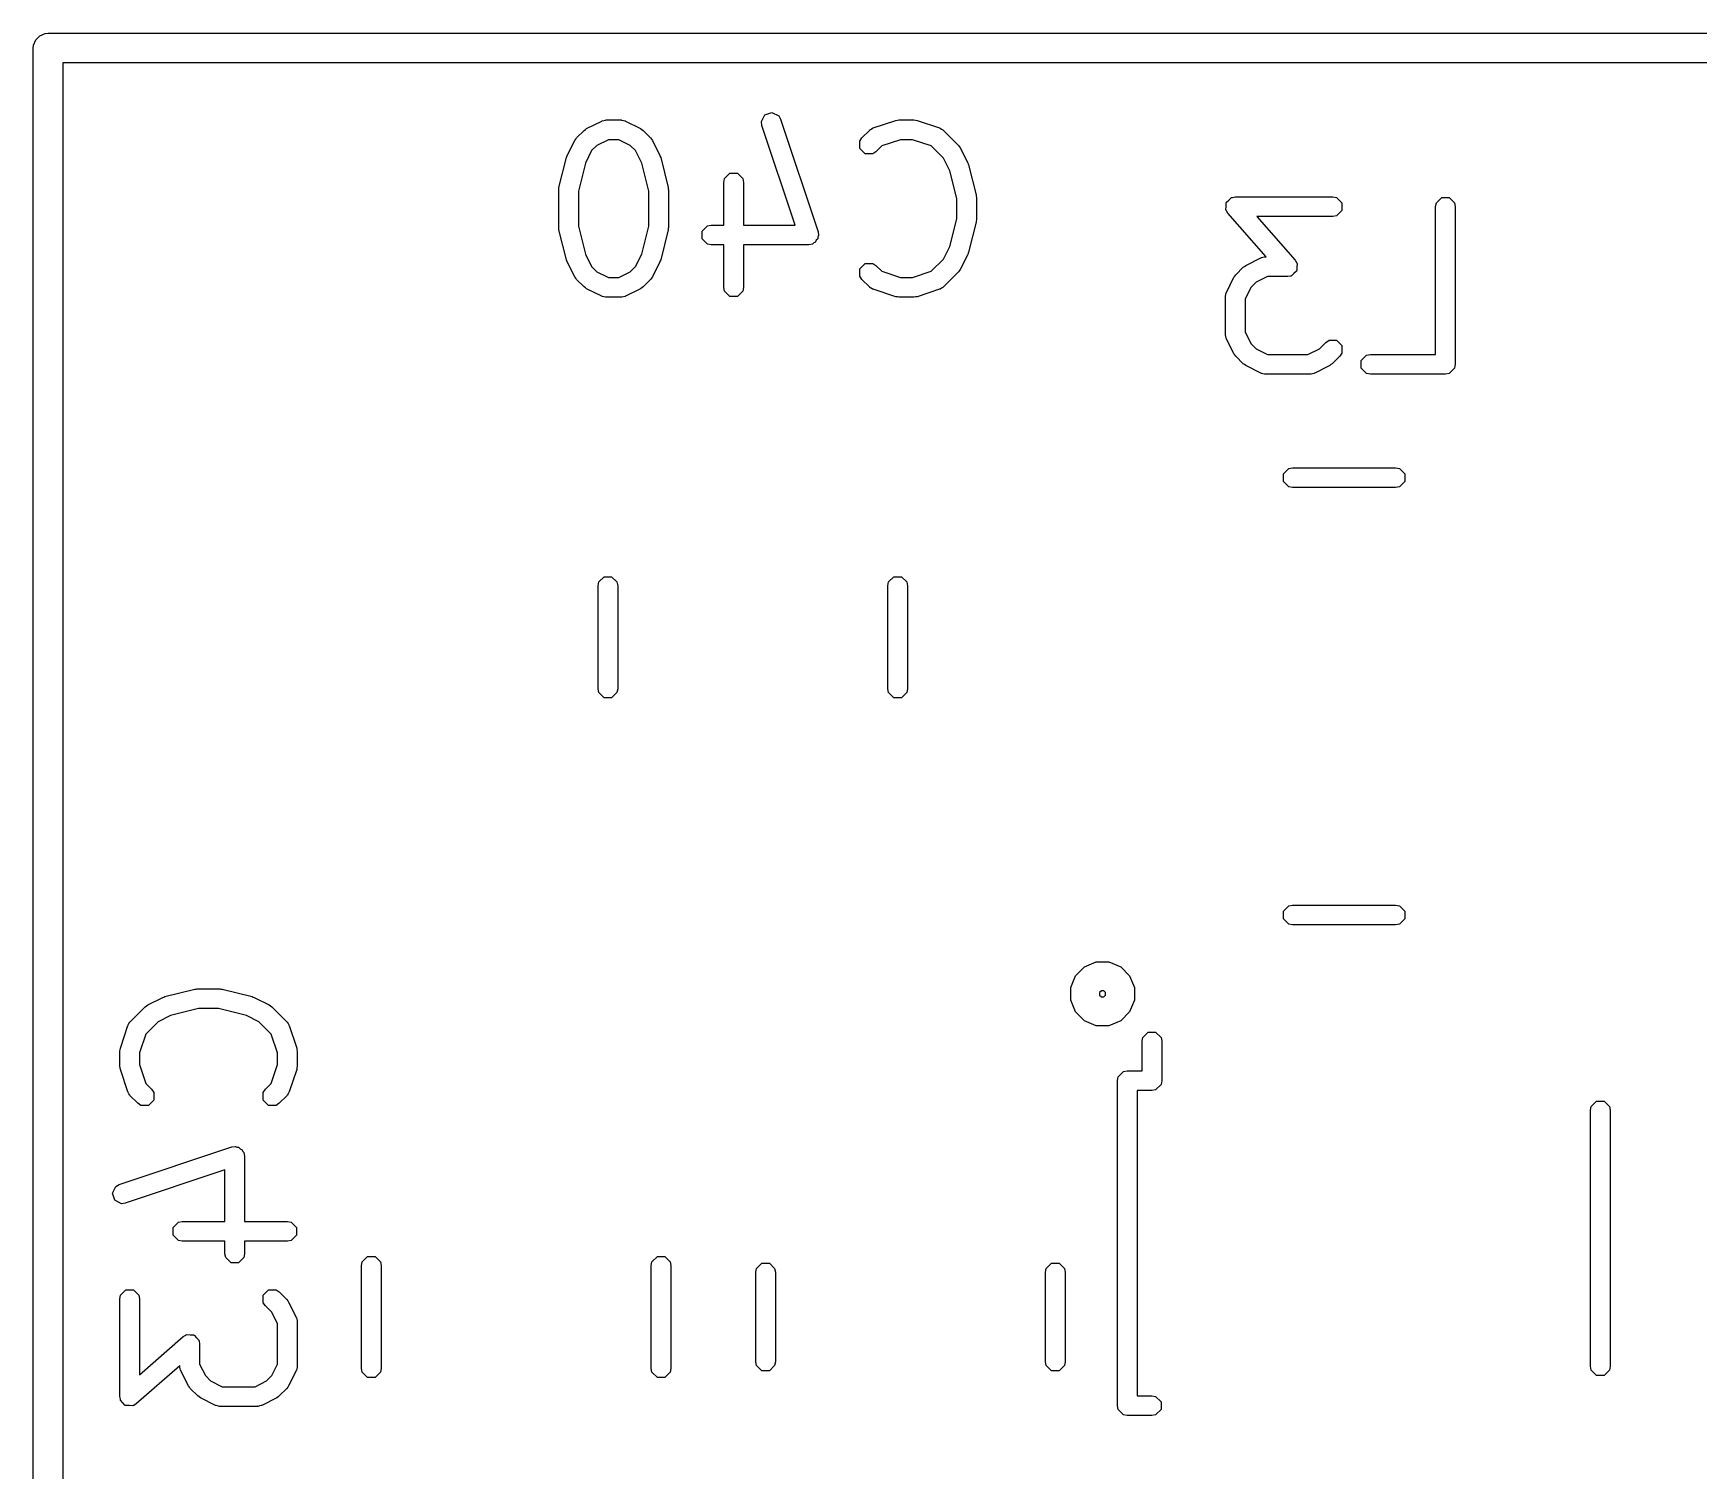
# Model space of a CAD drawing. Header units: inches. Extents: x 0.38 to 5.39, y 0.12 to 3.22.
# Drawn here: x 1.5172 to 1.8498, y 2.7473 to 3.0345 of the extents above; entities that cross this region are included whole.
import ezdxf

# ---------------------------------------------------------------- set-up
doc = ezdxf.new("R2010")
doc.units = ezdxf.units.IN
doc.header["$MEASUREMENT"] = 0
doc.layers.add('BLACK', color=250, linetype='CONTINUOUS')

msp = doc.modelspace()

# ---------------------------------------------------------------- linework, layer by layer
at = {"layer": 'BLACK', "linetype": 'CONTINUOUS'}
for p, q in [((1.51766, 3.03318), (1.51848, 3.03399)), ((1.51848, 3.03399), (1.51954, 3.03443)), ((1.51954, 3.03443), (1.52012, 3.03449)), ((1.52012, 3.03449), (2.11264, 3.03449)), ((1.51717, 3.03154), (1.51722, 3.03211)), ((1.51717, 2.5335), (1.51717, 3.03154)), ((1.51722, 3.03211), (1.51766, 3.03318)), ((1.52307, 3.02858), (1.52307, 2.53646)), ((2.10969, 3.02858), (1.52307, 3.02858)), ((1.63082, 3.01702), (1.63113, 3.01708)), ((1.63113, 3.01708), (1.63143, 3.01716)), ((1.63143, 3.01716), (1.63148, 3.01715)), ((1.63148, 3.01715), (1.63157, 3.01717)), ((1.63157, 3.01717), (1.63457, 3.01717)), ((1.63457, 3.01717), (1.63467, 3.01715)), ((1.63467, 3.01715), (1.63471, 3.01716)), ((1.63471, 3.01716), (1.63502, 3.01708)), ((1.63502, 3.01708), (1.63533, 3.01702)), ((1.66261, 3.01684), (1.66328, 3.01819)), ((1.66328, 3.01819), (1.66471, 3.01866)), ((1.66471, 3.01866), (1.66606, 3.01799)), ((1.66606, 3.01799), (1.66644, 3.01732)), ((1.66644, 3.01732), (1.67394, 2.99483)), ((1.68494, 3.01557), (1.68944, 3.01707)), ((1.68944, 3.01707), (1.68976, 3.01711)), ((1.68976, 3.01711), (1.69007, 3.01717)), ((1.69007, 3.01717), (1.69307, 3.01717)), ((1.69307, 3.01717), (1.69337, 3.01711)), ((1.69337, 3.01711), (1.69369, 3.01707)), ((1.69369, 3.01707), (1.69819, 3.01557)), ((1.62568, 3.01359), (1.62718, 3.01509)), ((1.62718, 3.01509), (1.62744, 3.01527)), ((1.62744, 3.01527), (1.62769, 3.01546)), ((1.62769, 3.01546), (1.63069, 3.01696)), ((1.63069, 3.01696), (1.63079, 3.01699)), ((1.63079, 3.01699), (1.63082, 3.01702)), ((1.63533, 3.01702), (1.63536, 3.01699)), ((1.63536, 3.01699), (1.63545, 3.01696)), ((1.63545, 3.01696), (1.63845, 3.01546)), ((1.63845, 3.01546), (1.6387, 3.01527)), ((1.6387, 3.01527), (1.63896, 3.01509)), ((1.63896, 3.01509), (1.64046, 3.01359)), ((1.6627, 3.01608), (1.66261, 3.01684)), ((1.66934, 2.99617), (1.6627, 3.01608)), ((1.68267, 3.01359), (1.68417, 3.01509)), ((1.68417, 3.01509), (1.68426, 3.01515)), ((1.68426, 3.01515), (1.68428, 3.01519)), ((1.68428, 3.01519), (1.68455, 3.01534)), ((1.68455, 3.01534), (1.68481, 3.01552)), ((1.68481, 3.01552), (1.68486, 3.01552)), ((1.68486, 3.01552), (1.68494, 3.01557)), ((1.69819, 3.01557), (1.69827, 3.01552)), ((1.69827, 3.01552), (1.69832, 3.01552)), ((1.69832, 3.01552), (1.69858, 3.01534)), ((1.69858, 3.01534), (1.69885, 3.01519)), ((1.69885, 3.01519), (1.69887, 3.01515)), ((1.69887, 3.01515), (1.69896, 3.01509)), ((1.69896, 3.01509), (1.70196, 3.01209)), ((1.62381, 3.01008), (1.62531, 3.01308)), ((1.62531, 3.01308), (1.62551, 3.01333)), ((1.62551, 3.01333), (1.62568, 3.01359)), ((1.62869, 3.01104), (1.62743, 3.00851)), ((1.62974, 3.01208), (1.62869, 3.01104)), ((1.63204, 3.01323), (1.62974, 3.01208)), ((1.63411, 3.01323), (1.63204, 3.01323)), ((1.63641, 3.01208), (1.63411, 3.01323)), ((1.63745, 3.01104), (1.63641, 3.01208)), ((1.63871, 3.00851), (1.63745, 3.01104)), ((1.64046, 3.01359), (1.64064, 3.01333)), ((1.64064, 3.01333), (1.64083, 3.01308)), ((1.64083, 3.01308), (1.64233, 3.01008)), ((1.68225, 3.01295), (1.68267, 3.01359)), ((1.68225, 3.01145), (1.68225, 3.01295)), ((1.68331, 3.01038), (1.68225, 3.01145)), ((1.68546, 3.01081), (1.68482, 3.01038)), ((1.68663, 3.01198), (1.68546, 3.01081)), ((1.69039, 3.01323), (1.68663, 3.01198)), ((1.69275, 3.01323), (1.69039, 3.01323)), ((1.6965, 3.01198), (1.69275, 3.01323)), ((1.69895, 3.00954), (1.6965, 3.01198)), ((1.70196, 3.01209), (1.70213, 3.01183)), ((1.70213, 3.01183), (1.70232, 3.01158)), ((1.70232, 3.01158), (1.70382, 3.00858)), ((1.62216, 3.00368), (1.62366, 3.00968)), ((1.62366, 3.00968), (1.62376, 3.00987)), ((1.62376, 3.00987), (1.62381, 3.01008)), ((1.62743, 3.00851), (1.62604, 3.00296)), ((1.6401, 3.00296), (1.63871, 3.00851)), ((1.64233, 3.01008), (1.64239, 3.00987)), ((1.64239, 3.00987), (1.64248, 3.00968)), ((1.64248, 3.00968), (1.64398, 3.00368)), ((1.68482, 3.01038), (1.68331, 3.01038)), ((1.70021, 3.00701), (1.69895, 3.00954)), ((1.70382, 3.00858), (1.70388, 3.00837)), ((1.70388, 3.00837), (1.70397, 3.00818)), ((1.70397, 3.00818), (1.70547, 3.00218)), ((1.6551, 3.0047), (1.65525, 3.00546)), ((1.6551, 2.99617), (1.6551, 3.0047)), ((1.65525, 3.00546), (1.65632, 3.00652)), ((1.65632, 3.00652), (1.65782, 3.00652)), ((1.65782, 3.00652), (1.65889, 3.00546)), ((1.65889, 3.00546), (1.65904, 3.0047)), ((1.65904, 3.0047), (1.65904, 2.99617)), ((1.7016, 3.00146), (1.70021, 3.00701)), ((1.62211, 3.0032), (1.62215, 3.00344)), ((1.62211, 2.9957), (1.62211, 3.0032)), ((1.62215, 3.00344), (1.62216, 3.00368)), ((1.62604, 3.00296), (1.62604, 2.99595)), ((1.6401, 2.99595), (1.6401, 3.00296)), ((1.64398, 3.00368), (1.64399, 3.00344)), ((1.64399, 3.00344), (1.64404, 3.0032)), ((1.64404, 3.0032), (1.64404, 2.9957)), ((1.7016, 2.99745), (1.7016, 3.00146)), ((1.70547, 3.00218), (1.70549, 3.00194)), ((1.70549, 3.00194), (1.70553, 3.0017)), ((1.70553, 3.0017), (1.70553, 2.9972)), ((1.75541, 3.0006), (1.75546, 3.00065)), ((1.75541, 2.99991), (1.75541, 3.0006)), ((1.75546, 3.00072), (1.75599, 3.00118)), ((1.75546, 3.00065), (1.75546, 3.00072)), ((1.75599, 3.00118), (1.75648, 3.00167)), ((1.75648, 3.00167), (1.75657, 3.00168)), ((1.75657, 3.00168), (1.7566, 3.00171)), ((1.7566, 3.00171), (1.75668, 3.00171)), ((1.75668, 3.00171), (1.75723, 3.00182)), ((1.75723, 3.00182), (1.77673, 3.00182)), ((1.77673, 3.00182), (1.77748, 3.00167)), ((1.77748, 3.00167), (1.77855, 3.0006)), ((1.77855, 3.0006), (1.77855, 2.99909)), ((1.79726, 2.99985), (1.79741, 3.0006)), ((1.79741, 3.0006), (1.79847, 3.00167)), ((1.79847, 3.00167), (1.79998, 3.00167)), ((1.79998, 3.00167), (1.80104, 3.0006)), ((1.80104, 3.0006), (1.80119, 2.99985)), ((1.70021, 2.99189), (1.7016, 2.99745)), ((1.70553, 2.9972), (1.70549, 2.99697)), ((1.75536, 2.99922), (1.75541, 2.99991)), ((1.75541, 2.99914), (1.75536, 2.99922)), ((1.75541, 2.99909), (1.75541, 2.99914)), ((1.75547, 2.99904), (1.75541, 2.99909)), ((1.75575, 2.99855), (1.75547, 2.99904)), ((1.76339, 2.98982), (1.75575, 2.99855)), ((1.77673, 2.99788), (1.76157, 2.99788)), ((1.76157, 2.99788), (1.76921, 2.98914)), ((1.77748, 2.99803), (1.77673, 2.99788)), ((1.77855, 2.99909), (1.77748, 2.99803)), ((1.79726, 2.97032), (1.79726, 2.99985)), ((1.80119, 2.99985), (1.80119, 2.96835)), ((1.62215, 2.99547), (1.62211, 2.9957)), ((1.62216, 2.99523), (1.62215, 2.99547)), ((1.62366, 2.98923), (1.62216, 2.99523)), ((1.62604, 2.99595), (1.62743, 2.99039)), ((1.63871, 2.99039), (1.6401, 2.99595)), ((1.64398, 2.99523), (1.64248, 2.98923)), ((1.64399, 2.99547), (1.64398, 2.99523)), ((1.64404, 2.9957), (1.64399, 2.99547)), ((1.65075, 2.99496), (1.65182, 2.99602)), ((1.65075, 2.99345), (1.65075, 2.99496)), ((1.65182, 2.99602), (1.65257, 2.99617)), ((1.65257, 2.99617), (1.6551, 2.99617)), ((1.65904, 2.99617), (1.66934, 2.99617)), ((1.67403, 2.99406), (1.67389, 2.99377)), ((1.67389, 2.99377), (1.67389, 2.99345)), ((1.67394, 2.99483), (1.67403, 2.99406)), ((1.70547, 2.99673), (1.70397, 2.99073)), ((1.70549, 2.99697), (1.70547, 2.99673)), ((1.65182, 2.99238), (1.65075, 2.99345)), ((1.65257, 2.99224), (1.65182, 2.99238)), ((1.6551, 2.99224), (1.65257, 2.99224)), ((1.6551, 2.9837), (1.6551, 2.99224)), ((1.67207, 2.99224), (1.65904, 2.99224)), ((1.65904, 2.99224), (1.65904, 2.9837)), ((1.67282, 2.99238), (1.67207, 2.99224)), ((1.67305, 2.99261), (1.67282, 2.99238)), ((1.67336, 2.99272), (1.67305, 2.99261)), ((1.67356, 2.99313), (1.67336, 2.99272)), ((1.67389, 2.99345), (1.67356, 2.99313)), ((1.69895, 2.98937), (1.70021, 2.99189)), ((1.70388, 2.99053), (1.70382, 2.99032)), ((1.70397, 2.99073), (1.70388, 2.99053)), ((1.62376, 2.98903), (1.62366, 2.98923)), ((1.62381, 2.98882), (1.62376, 2.98903)), ((1.62531, 2.98582), (1.62381, 2.98882)), ((1.62743, 2.99039), (1.62869, 2.98787)), ((1.62869, 2.98787), (1.62974, 2.98682)), ((1.63641, 2.98682), (1.63745, 2.98787)), ((1.63745, 2.98787), (1.63871, 2.99039)), ((1.64233, 2.98882), (1.64083, 2.98582)), ((1.64239, 2.98903), (1.64233, 2.98882)), ((1.64248, 2.98923), (1.64239, 2.98903)), ((1.68225, 2.98746), (1.68331, 2.98852)), ((1.68225, 2.98595), (1.68225, 2.98746)), ((1.68331, 2.98852), (1.68482, 2.98852)), ((1.68482, 2.98852), (1.68546, 2.9881)), ((1.68546, 2.9881), (1.68663, 2.98693)), ((1.6965, 2.98693), (1.69895, 2.98937)), ((1.70232, 2.98732), (1.70213, 2.98707)), ((1.70382, 2.99032), (1.70232, 2.98732)), ((1.75734, 2.98624), (1.75884, 2.98774)), ((1.75884, 2.98774), (1.7591, 2.98792)), ((1.7591, 2.98792), (1.75935, 2.98811)), ((1.75935, 2.98811), (1.76235, 2.98961)), ((1.76235, 2.98961), (1.76244, 2.98963)), ((1.76244, 2.98963), (1.76248, 2.98967)), ((1.76248, 2.98967), (1.76278, 2.98973)), ((1.76278, 2.98973), (1.76309, 2.98981)), ((1.76309, 2.98981), (1.76313, 2.9898)), ((1.76313, 2.9898), (1.76323, 2.98982)), ((1.76323, 2.98982), (1.76339, 2.98982)), ((1.76921, 2.98914), (1.76949, 2.98866)), ((1.76949, 2.98866), (1.76955, 2.9886)), ((1.76955, 2.9886), (1.76955, 2.98856)), ((1.76955, 2.98856), (1.76959, 2.98848)), ((1.76959, 2.98848), (1.76955, 2.98779)), ((1.76955, 2.98779), (1.76955, 2.98709)), ((1.62551, 2.98558), (1.62531, 2.98582)), ((1.62568, 2.98531), (1.62551, 2.98558)), ((1.62718, 2.98381), (1.62568, 2.98531)), ((1.62744, 2.98364), (1.62718, 2.98381)), ((1.62974, 2.98682), (1.63204, 2.98567)), ((1.63204, 2.98567), (1.63411, 2.98567)), ((1.63411, 2.98567), (1.63641, 2.98682)), ((1.63896, 2.98381), (1.6387, 2.98364)), ((1.64046, 2.98531), (1.63896, 2.98381)), ((1.64064, 2.98558), (1.64046, 2.98531)), ((1.64083, 2.98582), (1.64064, 2.98558)), ((1.68267, 2.98531), (1.68225, 2.98595)), ((1.68417, 2.98381), (1.68267, 2.98531)), ((1.68426, 2.98376), (1.68417, 2.98381)), ((1.68663, 2.98693), (1.69039, 2.98567)), ((1.69039, 2.98567), (1.69275, 2.98567)), ((1.69275, 2.98567), (1.6965, 2.98693)), ((1.69896, 2.98381), (1.69887, 2.98376)), ((1.70196, 2.98681), (1.69896, 2.98381)), ((1.70213, 2.98707), (1.70196, 2.98681)), ((1.75547, 2.98273), (1.75697, 2.98573)), ((1.75697, 2.98573), (1.75716, 2.98598)), ((1.75716, 2.98598), (1.75734, 2.98624)), ((1.76139, 2.98473), (1.76035, 2.98368)), ((1.76369, 2.98588), (1.76139, 2.98473)), ((1.76773, 2.98588), (1.76369, 2.98588)), ((1.76828, 2.98599), (1.76773, 2.98588)), ((1.76836, 2.98598), (1.76828, 2.98599)), ((1.76839, 2.98601), (1.76836, 2.98598)), ((1.76848, 2.98603), (1.76839, 2.98601)), ((1.76897, 2.98652), (1.76848, 2.98603)), ((1.76949, 2.98698), (1.76897, 2.98652)), ((1.7695, 2.98705), (1.76949, 2.98698)), ((1.76955, 2.98709), (1.7695, 2.98705)), ((1.62769, 2.98344), (1.62744, 2.98364)), ((1.63069, 2.98194), (1.62769, 2.98344)), ((1.63079, 2.98192), (1.63069, 2.98194)), ((1.63082, 2.98189), (1.63079, 2.98192)), ((1.63113, 2.98182), (1.63082, 2.98189)), ((1.63143, 2.98174), (1.63113, 2.98182)), ((1.63148, 2.98176), (1.63143, 2.98174)), ((1.63157, 2.98174), (1.63148, 2.98176)), ((1.63457, 2.98174), (1.63157, 2.98174)), ((1.63467, 2.98176), (1.63457, 2.98174)), ((1.63471, 2.98174), (1.63467, 2.98176)), ((1.63502, 2.98182), (1.63471, 2.98174)), ((1.63533, 2.98189), (1.63502, 2.98182)), ((1.63536, 2.98192), (1.63533, 2.98189)), ((1.63545, 2.98194), (1.63536, 2.98192)), ((1.63845, 2.98344), (1.63545, 2.98194)), ((1.6387, 2.98364), (1.63845, 2.98344)), ((1.65525, 2.98295), (1.6551, 2.9837)), ((1.65632, 2.98189), (1.65525, 2.98295)), ((1.65782, 2.98189), (1.65632, 2.98189)), ((1.65889, 2.98295), (1.65782, 2.98189)), ((1.65904, 2.9837), (1.65889, 2.98295)), ((1.68428, 2.98372), (1.68426, 2.98376)), ((1.68455, 2.98356), (1.68428, 2.98372)), ((1.68481, 2.98339), (1.68455, 2.98356)), ((1.68486, 2.98339), (1.68481, 2.98339)), ((1.68494, 2.98334), (1.68486, 2.98339)), ((1.68944, 2.98184), (1.68494, 2.98334)), ((1.68976, 2.9818), (1.68944, 2.98184)), ((1.69007, 2.98174), (1.68976, 2.9818)), ((1.69307, 2.98174), (1.69007, 2.98174)), ((1.69337, 2.9818), (1.69307, 2.98174)), ((1.69369, 2.98184), (1.69337, 2.9818)), ((1.69819, 2.98334), (1.69369, 2.98184)), ((1.69827, 2.98339), (1.69819, 2.98334)), ((1.69832, 2.98339), (1.69827, 2.98339)), ((1.69858, 2.98356), (1.69832, 2.98339)), ((1.69885, 2.98372), (1.69858, 2.98356)), ((1.69887, 2.98376), (1.69885, 2.98372)), ((1.75526, 2.98185), (1.75528, 2.98195)), ((1.75526, 2.97435), (1.75526, 2.98185)), ((1.75527, 2.98199), (1.75535, 2.98229)), ((1.75528, 2.98195), (1.75527, 2.98199)), ((1.75535, 2.98229), (1.75541, 2.9826)), ((1.75541, 2.9826), (1.75544, 2.98263)), ((1.75544, 2.98263), (1.75547, 2.98273)), ((1.76035, 2.98368), (1.7592, 2.98138)), ((1.7592, 2.98138), (1.7592, 2.97481)), ((1.75528, 2.97425), (1.75526, 2.97435)), ((1.75527, 2.97421), (1.75528, 2.97425)), ((1.75535, 2.97391), (1.75527, 2.97421)), ((1.75541, 2.9736), (1.75535, 2.97391)), ((1.7592, 2.97481), (1.76035, 2.97252)), ((1.75544, 2.97356), (1.75541, 2.9736)), ((1.75547, 2.97347), (1.75544, 2.97356)), ((1.75697, 2.97047), (1.75547, 2.97347)), ((1.76035, 2.97252), (1.76139, 2.97147)), ((1.76139, 2.97147), (1.76369, 2.97032)), ((1.77176, 2.97032), (1.77406, 2.97147)), ((1.77406, 2.97147), (1.77533, 2.97274)), ((1.77533, 2.97274), (1.77597, 2.97317)), ((1.77597, 2.97317), (1.77748, 2.97317)), ((1.77748, 2.97317), (1.77855, 2.9721)), ((1.77855, 2.9706), (1.77812, 2.96996)), ((1.77855, 2.9721), (1.77855, 2.9706)), ((1.75716, 2.97022), (1.75697, 2.97047)), ((1.75734, 2.96996), (1.75716, 2.97022)), ((1.75884, 2.96846), (1.75734, 2.96996)), ((1.7591, 2.96828), (1.75884, 2.96846)), ((1.75935, 2.96809), (1.7591, 2.96828)), ((1.76235, 2.96659), (1.75935, 2.96809)), ((1.76369, 2.97032), (1.77176, 2.97032)), ((1.77611, 2.96809), (1.77311, 2.96659)), ((1.77636, 2.96828), (1.77611, 2.96809)), ((1.77662, 2.96846), (1.77636, 2.96828)), ((1.77812, 2.96996), (1.77662, 2.96846)), ((1.78241, 2.9691), (1.78347, 2.97017)), ((1.78241, 2.9676), (1.78241, 2.9691)), ((1.78347, 2.96653), (1.78241, 2.9676)), ((1.78347, 2.97017), (1.78423, 2.97032)), ((1.78423, 2.97032), (1.79726, 2.97032)), ((1.80104, 2.9676), (1.79998, 2.96653)), ((1.80119, 2.96835), (1.80104, 2.9676)), ((1.76244, 2.96656), (1.76235, 2.96659)), ((1.76248, 2.96653), (1.76244, 2.96656)), ((1.76278, 2.96647), (1.76248, 2.96653)), ((1.76309, 2.96639), (1.76278, 2.96647)), ((1.76313, 2.9664), (1.76309, 2.96639)), ((1.76323, 2.96638), (1.76313, 2.9664)), ((1.77223, 2.96638), (1.76323, 2.96638)), ((1.77232, 2.9664), (1.77223, 2.96638)), ((1.77237, 2.96639), (1.77232, 2.9664)), ((1.77267, 2.96647), (1.77237, 2.96639)), ((1.77298, 2.96653), (1.77267, 2.96647)), ((1.77301, 2.96656), (1.77298, 2.96653)), ((1.77311, 2.96659), (1.77301, 2.96656)), ((1.78423, 2.96638), (1.78347, 2.96653)), ((1.79922, 2.96638), (1.78423, 2.96638)), ((1.79998, 2.96653), (1.79922, 2.96638)), ((1.76687, 2.94646), (1.76794, 2.94753)), ((1.76794, 2.94753), (1.76869, 2.94768)), ((1.76869, 2.94768), (1.78926, 2.94768)), ((1.78926, 2.94768), (1.79002, 2.94753)), ((1.79002, 2.94753), (1.79108, 2.94646)), ((1.76687, 2.94496), (1.76687, 2.94646)), ((1.76794, 2.94389), (1.76687, 2.94496)), ((1.76869, 2.94374), (1.76794, 2.94389)), ((1.79002, 2.94389), (1.78926, 2.94374)), ((1.79108, 2.94496), (1.79002, 2.94389)), ((1.79108, 2.94646), (1.79108, 2.94496)), ((1.78926, 2.94374), (1.76869, 2.94374)), ((1.62996, 2.9241), (1.63011, 2.92486)), ((1.62996, 2.90353), (1.62996, 2.9241)), ((1.63011, 2.92486), (1.63118, 2.92592)), ((1.63118, 2.92592), (1.63268, 2.92592)), ((1.63268, 2.92592), (1.63375, 2.92486)), ((1.63375, 2.92486), (1.6339, 2.9241)), ((1.6339, 2.9241), (1.6339, 2.90353)), ((1.68783, 2.9241), (1.68798, 2.92486)), ((1.68783, 2.90353), (1.68783, 2.9241)), ((1.68798, 2.92486), (1.68905, 2.92592)), ((1.68905, 2.92592), (1.69056, 2.92592)), ((1.69056, 2.92592), (1.69162, 2.92486)), ((1.69162, 2.92486), (1.69177, 2.9241)), ((1.69177, 2.9241), (1.69177, 2.90353)), ((1.63011, 2.90278), (1.62996, 2.90353)), ((1.63118, 2.90171), (1.63011, 2.90278)), ((1.63268, 2.90171), (1.63118, 2.90171)), ((1.63375, 2.90278), (1.63268, 2.90171)), ((1.6339, 2.90353), (1.63375, 2.90278)), ((1.68798, 2.90278), (1.68783, 2.90353)), ((1.68905, 2.90171), (1.68798, 2.90278)), ((1.69056, 2.90171), (1.68905, 2.90171)), ((1.69162, 2.90278), (1.69056, 2.90171)), ((1.69177, 2.90353), (1.69162, 2.90278)), ((1.76687, 2.85906), (1.76794, 2.86013)), ((1.76687, 2.85755), (1.76687, 2.85906)), ((1.76794, 2.85649), (1.76687, 2.85755)), ((1.76794, 2.86013), (1.76869, 2.86028)), ((1.76869, 2.86028), (1.78926, 2.86028)), ((1.78926, 2.86028), (1.79002, 2.86013)), ((1.79002, 2.86013), (1.79108, 2.85906)), ((1.79108, 2.85755), (1.79002, 2.85649)), ((1.79108, 2.85906), (1.79108, 2.85755)), ((1.76869, 2.85634), (1.76794, 2.85649)), ((1.78926, 2.85634), (1.76869, 2.85634)), ((1.79002, 2.85649), (1.78926, 2.85634)), ((1.72534, 2.84617), (1.72714, 2.84796)), ((1.72714, 2.84796), (1.72948, 2.84894)), ((1.72948, 2.84894), (1.73202, 2.84894)), ((1.73202, 2.84894), (1.73436, 2.84796)), ((1.73436, 2.84796), (1.73615, 2.84617)), ((1.72437, 2.84383), (1.72534, 2.84617)), ((1.73615, 2.84617), (1.73712, 2.84383)), ((1.54003, 2.84036), (1.54303, 2.84186)), ((1.54303, 2.84186), (1.54324, 2.84192)), ((1.54324, 2.84192), (1.54343, 2.84201)), ((1.54343, 2.84201), (1.54943, 2.84351)), ((1.54943, 2.84351), (1.54967, 2.84352)), ((1.54967, 2.84352), (1.54991, 2.84357)), ((1.54991, 2.84357), (1.55441, 2.84357)), ((1.55441, 2.84357), (1.55465, 2.84352)), ((1.55465, 2.84352), (1.55489, 2.84351)), ((1.55489, 2.84351), (1.56089, 2.84201)), ((1.56089, 2.84201), (1.56108, 2.84192)), ((1.56108, 2.84192), (1.56129, 2.84186)), ((1.56129, 2.84186), (1.56429, 2.84036)), ((1.72437, 2.84281), (1.72437, 2.84383)), ((1.72437, 2.84129), (1.72437, 2.84281)), ((1.72534, 2.83895), (1.72437, 2.84129)), ((1.7305, 2.84316), (1.73015, 2.84281)), ((1.73015, 2.84281), (1.73015, 2.84231)), ((1.73015, 2.84231), (1.7305, 2.84196)), ((1.73099, 2.84316), (1.7305, 2.84316)), ((1.7305, 2.84196), (1.73099, 2.84196)), ((1.73134, 2.84281), (1.73099, 2.84316)), ((1.73099, 2.84196), (1.73134, 2.84231)), ((1.73134, 2.84231), (1.73134, 2.84281)), ((1.73712, 2.84129), (1.73615, 2.83895)), ((1.73712, 2.84383), (1.73712, 2.84129)), ((1.53652, 2.837), (1.53952, 2.84)), ((1.53952, 2.84), (1.53978, 2.84017)), ((1.53978, 2.84017), (1.54003, 2.84036)), ((1.5446, 2.83825), (1.54208, 2.83699)), ((1.55015, 2.83963), (1.5446, 2.83825)), ((1.55417, 2.83963), (1.55015, 2.83963)), ((1.55972, 2.83825), (1.55417, 2.83963)), ((1.56224, 2.83699), (1.55972, 2.83825)), ((1.56429, 2.84036), (1.56454, 2.84017)), ((1.56454, 2.84017), (1.5648, 2.84)), ((1.5648, 2.84), (1.5678, 2.837)), ((1.72714, 2.83715), (1.72534, 2.83895)), ((1.73615, 2.83895), (1.73436, 2.83715)), ((1.53455, 2.83173), (1.53605, 2.83623)), ((1.53605, 2.83623), (1.53609, 2.83631)), ((1.53609, 2.83636), (1.53627, 2.83662)), ((1.53609, 2.83631), (1.53609, 2.83636)), ((1.53627, 2.83662), (1.53643, 2.83689)), ((1.53643, 2.83689), (1.53647, 2.83691)), ((1.53647, 2.83691), (1.53652, 2.837)), ((1.53963, 2.83454), (1.53838, 2.83079)), ((1.54208, 2.83699), (1.53963, 2.83454)), ((1.56469, 2.83454), (1.56224, 2.83699)), ((1.56594, 2.83079), (1.56469, 2.83454)), ((1.5678, 2.837), (1.56786, 2.83691)), ((1.56786, 2.83691), (1.5679, 2.83689)), ((1.5679, 2.83689), (1.56805, 2.83662)), ((1.56805, 2.83662), (1.56823, 2.83636)), ((1.56823, 2.83636), (1.56823, 2.83631)), ((1.56823, 2.83631), (1.56828, 2.83623)), ((1.56828, 2.83623), (1.56978, 2.83173)), ((1.72948, 2.83618), (1.72714, 2.83715)), ((1.73202, 2.83618), (1.72948, 2.83618)), ((1.73436, 2.83715), (1.73202, 2.83618)), ((1.73877, 2.83386), (1.73984, 2.83493)), ((1.73984, 2.83493), (1.74134, 2.83493)), ((1.74134, 2.83493), (1.74241, 2.83386)), ((1.53444, 2.8311), (1.53451, 2.83141)), ((1.53444, 2.8281), (1.53444, 2.8311)), ((1.53451, 2.83141), (1.53455, 2.83173)), ((1.53838, 2.83079), (1.53838, 2.82842)), ((1.56594, 2.82842), (1.56594, 2.83079)), ((1.56978, 2.83173), (1.56982, 2.83141)), ((1.56982, 2.83141), (1.56988, 2.8311)), ((1.56988, 2.8311), (1.56988, 2.8281)), ((1.73862, 2.83311), (1.73877, 2.83386)), ((1.73862, 2.8272), (1.73862, 2.83311)), ((1.74241, 2.83386), (1.74256, 2.83311)), ((1.74256, 2.83311), (1.74256, 2.82524)), ((1.53451, 2.8278), (1.53444, 2.8281)), ((1.53455, 2.82748), (1.53451, 2.8278)), ((1.53605, 2.82298), (1.53455, 2.82748)), ((1.53838, 2.82842), (1.53963, 2.82467)), ((1.56469, 2.82467), (1.56594, 2.82842)), ((1.56978, 2.82748), (1.56828, 2.82298)), ((1.56982, 2.8278), (1.56978, 2.82748)), ((1.56988, 2.8281), (1.56982, 2.8278)), ((1.53963, 2.82467), (1.5408, 2.8235)), ((1.56352, 2.8235), (1.56469, 2.82467)), ((1.7337, 2.82524), (1.73385, 2.82599)), ((1.7337, 2.76028), (1.7337, 2.82524)), ((1.73385, 2.82599), (1.73492, 2.82705)), ((1.73492, 2.82705), (1.73567, 2.8272)), ((1.73567, 2.8272), (1.73862, 2.8272)), ((1.74241, 2.82448), (1.74134, 2.82342)), ((1.74256, 2.82524), (1.74241, 2.82448)), ((1.53609, 2.8229), (1.53605, 2.82298)), ((1.53609, 2.82285), (1.53609, 2.8229)), ((1.53627, 2.82259), (1.53609, 2.82285)), ((1.53643, 2.82232), (1.53627, 2.82259)), ((1.53647, 2.8223), (1.53643, 2.82232)), ((1.53652, 2.82221), (1.53647, 2.8223)), ((1.53802, 2.82071), (1.53652, 2.82221)), ((1.54123, 2.82135), (1.54017, 2.82029)), ((1.5408, 2.8235), (1.54123, 2.82286)), ((1.54123, 2.82286), (1.54123, 2.82135)), ((1.56309, 2.82286), (1.56352, 2.8235)), ((1.56309, 2.82135), (1.56309, 2.82286)), ((1.56416, 2.82029), (1.56309, 2.82135)), ((1.5678, 2.82221), (1.5663, 2.82071)), ((1.56786, 2.8223), (1.5678, 2.82221)), ((1.5679, 2.82232), (1.56786, 2.8223)), ((1.56805, 2.82259), (1.5679, 2.82232)), ((1.56823, 2.82285), (1.56805, 2.82259)), ((1.56828, 2.82298), (1.56823, 2.8229)), ((1.56823, 2.8229), (1.56823, 2.82285)), ((1.74059, 2.82327), (1.73764, 2.82327)), ((1.73764, 2.82327), (1.73764, 2.76224)), ((1.74134, 2.82342), (1.74059, 2.82327)), ((1.82834, 2.82008), (1.8294, 2.82115)), ((1.8294, 2.82115), (1.83091, 2.82115)), ((1.83091, 2.82115), (1.83198, 2.82008)), ((1.53866, 2.82029), (1.53802, 2.82071)), ((1.54017, 2.82029), (1.53866, 2.82029)), ((1.56566, 2.82029), (1.56416, 2.82029)), ((1.5663, 2.82071), (1.56566, 2.82029)), ((1.82819, 2.81933), (1.82834, 2.82008)), ((1.82819, 2.76815), (1.82819, 2.81933)), ((1.83198, 2.82008), (1.83213, 2.81933)), ((1.83213, 2.81933), (1.83213, 2.76815)), ((1.53429, 2.80448), (1.55679, 2.81197)), ((1.55679, 2.81197), (1.55755, 2.81207)), ((1.55755, 2.81207), (1.55784, 2.81193)), ((1.55784, 2.81193), (1.55816, 2.81193)), ((1.55816, 2.81193), (1.55849, 2.8116)), ((1.55849, 2.8116), (1.5589, 2.8114)), ((1.5589, 2.8114), (1.559, 2.81109)), ((1.559, 2.81109), (1.55923, 2.81086)), ((1.55923, 2.81086), (1.55938, 2.81011)), ((1.55938, 2.81011), (1.55938, 2.79708)), ((1.53362, 2.8041), (1.53429, 2.80448)), ((1.55544, 2.80738), (1.53554, 2.80074)), ((1.55544, 2.79708), (1.55544, 2.80738)), ((1.53295, 2.80275), (1.53362, 2.8041)), ((1.53343, 2.80132), (1.53295, 2.80275)), ((1.53477, 2.80064), (1.53343, 2.80132)), ((1.53554, 2.80074), (1.53477, 2.80064)), ((1.54509, 2.79586), (1.54616, 2.79693)), ((1.54509, 2.79436), (1.54509, 2.79586)), ((1.54616, 2.79329), (1.54509, 2.79436)), ((1.54616, 2.79693), (1.54691, 2.79708)), ((1.54691, 2.79708), (1.55544, 2.79708)), ((1.55938, 2.79708), (1.56791, 2.79708)), ((1.56791, 2.79708), (1.56866, 2.79693)), ((1.56866, 2.79693), (1.56973, 2.79586)), ((1.56973, 2.79436), (1.56866, 2.79329)), ((1.56973, 2.79586), (1.56973, 2.79436)), ((1.54691, 2.79314), (1.54616, 2.79329)), ((1.55544, 2.79314), (1.54691, 2.79314)), ((1.55544, 2.79061), (1.55544, 2.79314)), ((1.56791, 2.79314), (1.55938, 2.79314)), ((1.55938, 2.79314), (1.55938, 2.79061)), ((1.56866, 2.79329), (1.56791, 2.79314)), ((1.55559, 2.78986), (1.55544, 2.79061)), ((1.55666, 2.78879), (1.55559, 2.78986)), ((1.55816, 2.78879), (1.55666, 2.78879)), ((1.55923, 2.78986), (1.55816, 2.78879)), ((1.55938, 2.79061), (1.55923, 2.78986)), ((1.58272, 2.78828), (1.58287, 2.78903)), ((1.58272, 2.76771), (1.58272, 2.78828)), ((1.58287, 2.78903), (1.58393, 2.7901)), ((1.58393, 2.7901), (1.58544, 2.7901)), ((1.58544, 2.7901), (1.5865, 2.78903)), ((1.5865, 2.78903), (1.58665, 2.78828)), ((1.58665, 2.78828), (1.58665, 2.76771)), ((1.64059, 2.78828), (1.64074, 2.78903)), ((1.64059, 2.76771), (1.64059, 2.78828)), ((1.64074, 2.78903), (1.64181, 2.7901)), ((1.64181, 2.7901), (1.64331, 2.7901)), ((1.64331, 2.7901), (1.64438, 2.78903)), ((1.64438, 2.78903), (1.64453, 2.78828)), ((1.64453, 2.78828), (1.64453, 2.76771)), ((1.66146, 2.78693), (1.66161, 2.78768)), ((1.66161, 2.78768), (1.66267, 2.78875)), ((1.66267, 2.78875), (1.66418, 2.78875)), ((1.66418, 2.78875), (1.66524, 2.78768)), ((1.66524, 2.78768), (1.66539, 2.78693)), ((1.71933, 2.78693), (1.71948, 2.78768)), ((1.71948, 2.78768), (1.72055, 2.78875)), ((1.72055, 2.78875), (1.72205, 2.78875)), ((1.72205, 2.78875), (1.72312, 2.78768)), ((1.72312, 2.78768), (1.72327, 2.78693)), ((1.66146, 2.76905), (1.66146, 2.78693)), ((1.66539, 2.78693), (1.66539, 2.76905)), ((1.71933, 2.76905), (1.71933, 2.78693)), ((1.72327, 2.78693), (1.72327, 2.76905)), ((1.53444, 2.78161), (1.53459, 2.78236)), ((1.53444, 2.76211), (1.53444, 2.78161)), ((1.53459, 2.78236), (1.53566, 2.78343)), ((1.53566, 2.78343), (1.53717, 2.78343)), ((1.53717, 2.78343), (1.53823, 2.78236)), ((1.53823, 2.78236), (1.53838, 2.78161)), ((1.53838, 2.78161), (1.53838, 2.76645)), ((1.56309, 2.78236), (1.56416, 2.78343)), ((1.56309, 2.78086), (1.56309, 2.78236)), ((1.56416, 2.78343), (1.56566, 2.78343)), ((1.56566, 2.78343), (1.5663, 2.783)), ((1.5663, 2.783), (1.5678, 2.7815)), ((1.5678, 2.7815), (1.56798, 2.78124)), ((1.56798, 2.78124), (1.56817, 2.78099)), ((1.56817, 2.78099), (1.56967, 2.77799)), ((1.56352, 2.78022), (1.56309, 2.78086)), ((1.56479, 2.77894), (1.56352, 2.78022)), ((1.56594, 2.77665), (1.56479, 2.77894)), ((1.56967, 2.77799), (1.5697, 2.7779)), ((1.5697, 2.7779), (1.56973, 2.77786)), ((1.56973, 2.77786), (1.56979, 2.77756)), ((1.56979, 2.77756), (1.56987, 2.77725)), ((1.54712, 2.77409), (1.5476, 2.77437)), ((1.5476, 2.77437), (1.54766, 2.77443)), ((1.54766, 2.77443), (1.5477, 2.77443)), ((1.5477, 2.77443), (1.54778, 2.77448)), ((1.54778, 2.77448), (1.54847, 2.77443)), ((1.54847, 2.77443), (1.54916, 2.77443)), ((1.54916, 2.77443), (1.54921, 2.77438)), ((1.54921, 2.77438), (1.54928, 2.77438)), ((1.54928, 2.77438), (1.54974, 2.77385)), ((1.56594, 2.76858), (1.56594, 2.77665)), ((1.56987, 2.77725), (1.56986, 2.77721)), ((1.56986, 2.77721), (1.56988, 2.77711)), ((1.56988, 2.77711), (1.56988, 2.76811)), ((1.53838, 2.76645), (1.54712, 2.77409)), ((1.54974, 2.77385), (1.55023, 2.77337)), ((1.55023, 2.77337), (1.55025, 2.77327)), ((1.55025, 2.77327), (1.55028, 2.77324)), ((1.55028, 2.77324), (1.55027, 2.77316)), ((1.55027, 2.77316), (1.55038, 2.77261)), ((1.55038, 2.77261), (1.55038, 2.76858)), ((1.54644, 2.76827), (1.53771, 2.76063)), ((1.54644, 2.76811), (1.54644, 2.76827)), ((1.54646, 2.76802), (1.54644, 2.76811)), ((1.54645, 2.76797), (1.54646, 2.76802)), ((1.54653, 2.76767), (1.54645, 2.76797)), ((1.54659, 2.76736), (1.54653, 2.76767)), ((1.55038, 2.76858), (1.55153, 2.76628)), ((1.56479, 2.76628), (1.56594, 2.76858)), ((1.56979, 2.76767), (1.56973, 2.76736)), ((1.56987, 2.76797), (1.56979, 2.76767)), ((1.56988, 2.76811), (1.56986, 2.76802)), ((1.56986, 2.76802), (1.56987, 2.76797)), ((1.58287, 2.76695), (1.58272, 2.76771)), ((1.58665, 2.76771), (1.5865, 2.76695)), ((1.64074, 2.76695), (1.64059, 2.76771)), ((1.64453, 2.76771), (1.64438, 2.76695)), ((1.66161, 2.7683), (1.66146, 2.76905)), ((1.66267, 2.76723), (1.66161, 2.7683)), ((1.66524, 2.7683), (1.66418, 2.76723)), ((1.66539, 2.76905), (1.66524, 2.7683)), ((1.71948, 2.7683), (1.71933, 2.76905)), ((1.72055, 2.76723), (1.71948, 2.7683)), ((1.72312, 2.7683), (1.72205, 2.76723)), ((1.72327, 2.76905), (1.72312, 2.7683)), ((1.82834, 2.7674), (1.82819, 2.76815)), ((1.83213, 2.76815), (1.83198, 2.7674)), ((1.54662, 2.76733), (1.54659, 2.76736)), ((1.54665, 2.76723), (1.54662, 2.76733)), ((1.54815, 2.76423), (1.54665, 2.76723)), ((1.55153, 2.76628), (1.55258, 2.76523)), ((1.55258, 2.76523), (1.55488, 2.76408)), ((1.56145, 2.76408), (1.56374, 2.76523)), ((1.56374, 2.76523), (1.56479, 2.76628)), ((1.56967, 2.76723), (1.56817, 2.76423)), ((1.5697, 2.76733), (1.56967, 2.76723)), ((1.56973, 2.76736), (1.5697, 2.76733)), ((1.58393, 2.76589), (1.58287, 2.76695)), ((1.58544, 2.76589), (1.58393, 2.76589)), ((1.5865, 2.76695), (1.58544, 2.76589)), ((1.64181, 2.76589), (1.64074, 2.76695)), ((1.64331, 2.76589), (1.64181, 2.76589)), ((1.64438, 2.76695), (1.64331, 2.76589)), ((1.66418, 2.76723), (1.66267, 2.76723)), ((1.72205, 2.76723), (1.72055, 2.76723)), ((1.8294, 2.76633), (1.82834, 2.7674)), ((1.83091, 2.76633), (1.8294, 2.76633)), ((1.83198, 2.7674), (1.83091, 2.76633)), ((1.53455, 2.76156), (1.53444, 2.76211)), ((1.53455, 2.76148), (1.53455, 2.76156)), ((1.53458, 2.76145), (1.53455, 2.76148)), ((1.53459, 2.76136), (1.53458, 2.76145)), ((1.53508, 2.76087), (1.53459, 2.76136)), ((1.54834, 2.76398), (1.54815, 2.76423)), ((1.54852, 2.76372), (1.54834, 2.76398)), ((1.55002, 2.76222), (1.54852, 2.76372)), ((1.55028, 2.76205), (1.55002, 2.76222)), ((1.55053, 2.76185), (1.55028, 2.76205)), ((1.55353, 2.76035), (1.55053, 2.76185)), ((1.55488, 2.76408), (1.56145, 2.76408)), ((1.56579, 2.76185), (1.56279, 2.76035)), ((1.56604, 2.76205), (1.56579, 2.76185)), ((1.5663, 2.76222), (1.56604, 2.76205)), ((1.5678, 2.76372), (1.5663, 2.76222)), ((1.56798, 2.76398), (1.5678, 2.76372)), ((1.56817, 2.76423), (1.56798, 2.76398)), ((1.73764, 2.76224), (1.74059, 2.76224)), ((1.74059, 2.76224), (1.74134, 2.76209)), ((1.74134, 2.76209), (1.74241, 2.76103)), ((1.74241, 2.76103), (1.74241, 2.75952)), ((1.53554, 2.76035), (1.53508, 2.76087)), ((1.53561, 2.76034), (1.53554, 2.76035)), ((1.53566, 2.76029), (1.53561, 2.76034)), ((1.53635, 2.76029), (1.53566, 2.76029)), ((1.53704, 2.76025), (1.53635, 2.76029)), ((1.53712, 2.76029), (1.53704, 2.76025)), ((1.53717, 2.76029), (1.53712, 2.76029)), ((1.53722, 2.76035), (1.53717, 2.76029)), ((1.53771, 2.76063), (1.53722, 2.76035)), ((1.55363, 2.76033), (1.55353, 2.76035)), ((1.55366, 2.76029), (1.55363, 2.76033)), ((1.55397, 2.76023), (1.55366, 2.76029)), ((1.55427, 2.76015), (1.55397, 2.76023)), ((1.55431, 2.76016), (1.55427, 2.76015)), ((1.55441, 2.76014), (1.55431, 2.76016)), ((1.56191, 2.76014), (1.55441, 2.76014)), ((1.56201, 2.76016), (1.56191, 2.76014)), ((1.56205, 2.76015), (1.56201, 2.76016)), ((1.56235, 2.76023), (1.56205, 2.76015)), ((1.56266, 2.76029), (1.56235, 2.76023)), ((1.5627, 2.76033), (1.56266, 2.76029)), ((1.56279, 2.76035), (1.5627, 2.76033)), ((1.73385, 2.75952), (1.7337, 2.76028)), ((1.73492, 2.75846), (1.73385, 2.75952)), ((1.73567, 2.75831), (1.73492, 2.75846)), ((1.74059, 2.75831), (1.73567, 2.75831)), ((1.74134, 2.75846), (1.74059, 2.75831)), ((1.74241, 2.75952), (1.74134, 2.75846))]:
    msp.add_line(p, q, dxfattribs=at)

doc.saveas('drawing.dxf')
